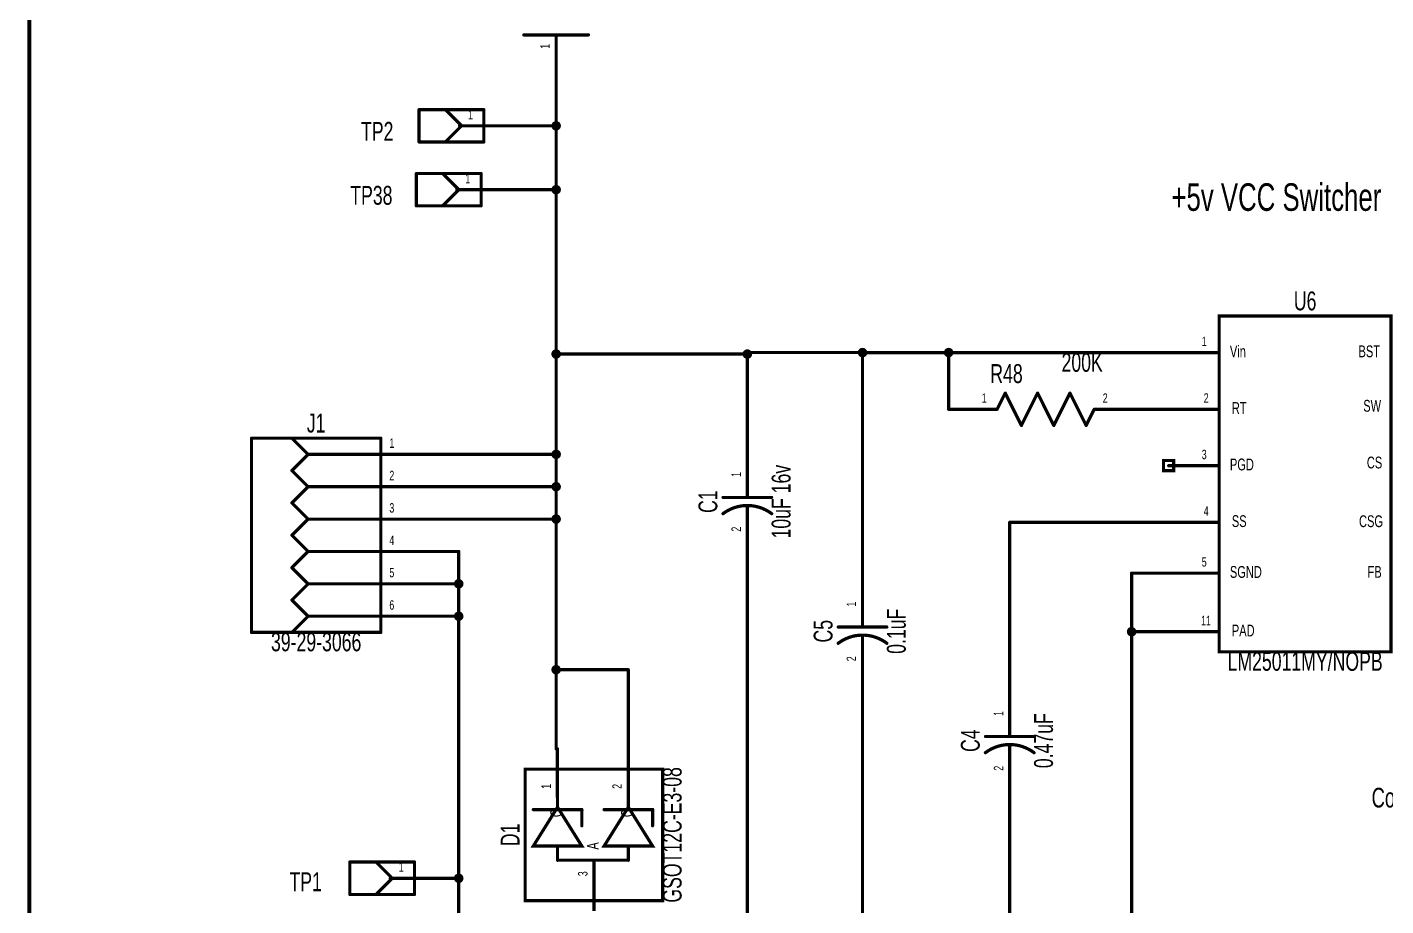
# Model space of a CAD drawing. Extents: x -0.7 to 10.8, y -0.9 to 7.2.
# Drawn here: x -0.693 to 3.506, y 0.677 to 3.391 of the extents above; entities that cross this region are included whole.
import ezdxf
from ezdxf.enums import TextEntityAlignment as Align

# ---------------------------------------------------------------- set-up
doc = ezdxf.new("R2010")
doc.units = 0
for name, color, linetype in [('Element', 253, 'CONTINUOUS'), ('Net', 50, 'CONTINUOUS'), ('Pin', 50, 'CONTINUOUS'), ('Shapes', 252, 'CONTINUOUS'), ('Titles', 253, 'CONTINUOUS')]:
    doc.layers.add(name, color=color, linetype=linetype)

msp = doc.modelspace()

# ---------------------------------------------------------------- linework, layer by layer
at = {"layer": 'Element', "linetype": 'CONTINUOUS'}
for points, const_width in [([(0.8392, 3.3671, 1), (0.8441, 3.3671, 1), (0.8392, 3.3671, 1)], 0.0049), ([(1.0392, 3.3671, 1), (1.0441, 3.3671, 1), (1.0392, 3.3671, 1)], 0.0049), ([(0.5155, 3.1364, 1), (0.5205, 3.1364, 1), (0.5155, 3.1364, 1)], 0.0049), ([(0.5155, 3.1364, 1), (0.5205, 3.1364, 1), (0.5155, 3.1364, 1)], 0.0049), ([(0.5968, 3.1364, 1), (0.6017, 3.1364, 1), (0.5968, 3.1364, 1)], 0.0049), ([(0.7155, 3.1364, 1), (0.7205, 3.1364, 1), (0.7155, 3.1364, 1)], 0.0049), ([(0.7155, 3.1364, 1), (0.7205, 3.1364, 1), (0.7155, 3.1364, 1)], 0.0049), ([(0.6405, 3.0864, 1), (0.6455, 3.0864, 1), (0.6405, 3.0864, 1)], 0.0049), ([(0.6468, 3.0864, 1), (0.6517, 3.0864, 1), (0.6468, 3.0864, 1)], 0.0049), ([(0.6468, 3.0864, 1), (0.6517, 3.0864, 1), (0.6468, 3.0864, 1)], 0.0049), ([(0.7155, 3.0864, 1), (0.7205, 3.0864, 1), (0.7155, 3.0864, 1)], 0.0049), ([(0.5155, 3.0364, 1), (0.5205, 3.0364, 1), (0.5155, 3.0364, 1)], 0.0049), ([(0.5155, 3.0364, 1), (0.5205, 3.0364, 1), (0.5155, 3.0364, 1)], 0.0049), ([(0.5968, 3.0364, 1), (0.6017, 3.0364, 1), (0.5968, 3.0364, 1)], 0.0049), ([(0.7155, 3.0364, 1), (0.7205, 3.0364, 1), (0.7155, 3.0364, 1)], 0.0049), ([(0.7155, 3.0364, 1), (0.7205, 3.0364, 1), (0.7155, 3.0364, 1)], 0.0049), ([(0.5072, 2.939, 1), (0.5121, 2.939, 1), (0.5072, 2.939, 1)], 0.0049), ([(0.5072, 2.939, 1), (0.5121, 2.939, 1), (0.5072, 2.939, 1)], 0.0049), ([(0.5885, 2.939, 1), (0.5934, 2.939, 1), (0.5885, 2.939, 1)], 0.0049), ([(0.7072, 2.939, 1), (0.7121, 2.939, 1), (0.7072, 2.939, 1)], 0.0049), ([(0.7072, 2.939, 1), (0.7121, 2.939, 1), (0.7072, 2.939, 1)], 0.0049), ([(0.6322, 2.889, 1), (0.6371, 2.889, 1), (0.6322, 2.889, 1)], 0.0049), ([(0.6385, 2.889, 1), (0.6434, 2.889, 1), (0.6385, 2.889, 1)], 0.0049), ([(0.6385, 2.889, 1), (0.6434, 2.889, 1), (0.6385, 2.889, 1)], 0.0049), ([(0.7072, 2.889, 1), (0.7121, 2.889, 1), (0.7072, 2.889, 1)], 0.0049), ([(0.5072, 2.839, 1), (0.5121, 2.839, 1), (0.5072, 2.839, 1)], 0.0049), ([(0.5072, 2.839, 1), (0.5121, 2.839, 1), (0.5072, 2.839, 1)], 0.0049), ([(0.5885, 2.839, 1), (0.5934, 2.839, 1), (0.5885, 2.839, 1)], 0.0049), ([(0.7072, 2.839, 1), (0.7121, 2.839, 1), (0.7072, 2.839, 1)], 0.0049), ([(0.7072, 2.839, 1), (0.7121, 2.839, 1), (0.7072, 2.839, 1)], 0.0049), ([(2.3271, 2.2607, 1), (2.332, 2.2607, 1), (2.3271, 2.2607, 1)], 0.0049), ([(2.3271, 2.2607, 1), (2.332, 2.2607, 1), (2.3271, 2.2607, 1)], 0.0049), ([(2.4271, 2.2607, 1), (2.432, 2.2607, 1), (2.4271, 2.2607, 1)], 0.0049), ([(2.4271, 2.2607, 1), (2.432, 2.2607, 1), (2.4271, 2.2607, 1)], 0.0049), ([(2.5271, 2.2607, 1), (2.532, 2.2607, 1), (2.5271, 2.2607, 1)], 0.0049), ([(2.5271, 2.2607, 1), (2.532, 2.2607, 1), (2.5271, 2.2607, 1)], 0.0049), ([(2.3021, 2.2107, 1), (2.307, 2.2107, 1), (2.3021, 2.2107, 1)], 0.0049), ([(2.6021, 2.2107, 1), (2.607, 2.2107, 1), (2.6021, 2.2107, 1)], 0.0049), ([(2.3771, 2.1607, 1), (2.382, 2.1607, 1), (2.3771, 2.1607, 1)], 0.0049), ([(2.3771, 2.1607, 1), (2.382, 2.1607, 1), (2.3771, 2.1607, 1)], 0.0049), ([(2.4771, 2.1607, 1), (2.482, 2.1607, 1), (2.4771, 2.1607, 1)], 0.0049), ([(2.4771, 2.1607, 1), (2.482, 2.1607, 1), (2.4771, 2.1607, 1)], 0.0049), ([(2.5771, 2.1607, 1), (2.582, 2.1607, 1), (2.5771, 2.1607, 1)], 0.0049), ([(2.5771, 2.1607, 1), (2.582, 2.1607, 1), (2.5771, 2.1607, 1)], 0.0049), ([(-0.0025, 2.1215, 1), (0.0025, 2.1215, 1), (-0.0025, 2.1215, 1)], 0.0049), ([(-0.0025, 2.1215, 1), (0.0025, 2.1215, 1), (-0.0025, 2.1215, 1)], 0.0049), ([(0.1225, 2.1215, 1), (0.1275, 2.1215, 1), (0.1225, 2.1215, 1)], 0.0049), ([(0.3975, 2.1215, 1), (0.4025, 2.1215, 1), (0.3975, 2.1215, 1)], 0.0049), ([(0.3975, 2.1215, 1), (0.4025, 2.1215, 1), (0.3975, 2.1215, 1)], 0.0049), ([(0.1725, 2.0715, 1), (0.1775, 2.0715, 1), (0.1725, 2.0715, 1)], 0.0049), ([(0.1725, 2.0715, 1), (0.1775, 2.0715, 1), (0.1725, 2.0715, 1)], 0.0049), ([(0.1725, 2.0715, 1), (0.1775, 2.0715, 1), (0.1725, 2.0715, 1)], 0.0049), ([(0.3975, 2.0715, 1), (0.4025, 2.0715, 1), (0.3975, 2.0715, 1)], 0.0049), ([(0.1225, 2.0215, 1), (0.1275, 2.0215, 1), (0.1225, 2.0215, 1)], 0.0049), ([(0.1225, 2.0215, 1), (0.1275, 2.0215, 1), (0.1225, 2.0215, 1)], 0.0049), ([(0.1725, 1.9715, 1), (0.1775, 1.9715, 1), (0.1725, 1.9715, 1)], 0.0049), ([(0.1725, 1.9715, 1), (0.1775, 1.9715, 1), (0.1725, 1.9715, 1)], 0.0049), ([(0.1725, 1.9715, 1), (0.1775, 1.9715, 1), (0.1725, 1.9715, 1)], 0.0049), ([(0.3975, 1.9715, 1), (0.4025, 1.9715, 1), (0.3975, 1.9715, 1)], 0.0049), ([(1.53, 1.9754, 1), (1.535, 1.9754, 1), (1.53, 1.9754, 1)], 0.0049), ([(1.455, 1.9384, 1), (1.46, 1.9384, 1), (1.455, 1.9384, 1)], 0.0049), ([(1.53, 1.9384, 1), (1.535, 1.9384, 1), (1.53, 1.9384, 1)], 0.0049), ([(1.605, 1.9384, 1), (1.61, 1.9384, 1), (1.605, 1.9384, 1)], 0.0049), ([(0.1225, 1.9215, 1), (0.1275, 1.9215, 1), (0.1225, 1.9215, 1)], 0.0049), ([(0.1225, 1.9215, 1), (0.1275, 1.9215, 1), (0.1225, 1.9215, 1)], 0.0049), ([(1.4548, 1.8882, 1), (1.4598, 1.8882, 1), (1.4548, 1.8882, 1)], 0.005), ([(1.53, 1.9134, 1), (1.535, 1.9134, 1), (1.53, 1.9134, 1)], 0.0049), ([(1.6052, 1.8883, 1), (1.6102, 1.8883, 1), (1.6052, 1.8883, 1)], 0.005), ([(0.1725, 1.8715, 1), (0.1775, 1.8715, 1), (0.1725, 1.8715, 1)], 0.0049), ([(0.1725, 1.8715, 1), (0.1775, 1.8715, 1), (0.1725, 1.8715, 1)], 0.0049), ([(0.1725, 1.8715, 1), (0.1775, 1.8715, 1), (0.1725, 1.8715, 1)], 0.0049), ([(0.3975, 1.8715, 1), (0.4025, 1.8715, 1), (0.3975, 1.8715, 1)], 0.0049), ([(1.53, 1.8754, 1), (1.535, 1.8754, 1), (1.53, 1.8754, 1)], 0.0049), ([(0.1225, 1.8215, 1), (0.1275, 1.8215, 1), (0.1225, 1.8215, 1)], 0.0049), ([(0.1225, 1.8215, 1), (0.1275, 1.8215, 1), (0.1225, 1.8215, 1)], 0.0049), ([(0.1725, 1.7715, 1), (0.1775, 1.7715, 1), (0.1725, 1.7715, 1)], 0.0049), ([(0.1725, 1.7715, 1), (0.1775, 1.7715, 1), (0.1725, 1.7715, 1)], 0.0049), ([(0.1725, 1.7715, 1), (0.1775, 1.7715, 1), (0.1725, 1.7715, 1)], 0.0049), ([(0.3975, 1.7715, 1), (0.4025, 1.7715, 1), (0.3975, 1.7715, 1)], 0.0049), ([(0.1225, 1.7215, 1), (0.1275, 1.7215, 1), (0.1225, 1.7215, 1)], 0.0049), ([(0.1225, 1.7215, 1), (0.1275, 1.7215, 1), (0.1225, 1.7215, 1)], 0.0049), ([(0.1725, 1.6715, 1), (0.1775, 1.6715, 1), (0.1725, 1.6715, 1)], 0.0049), ([(0.1725, 1.6715, 1), (0.1775, 1.6715, 1), (0.1725, 1.6715, 1)], 0.0049), ([(0.1725, 1.6715, 1), (0.1775, 1.6715, 1), (0.1725, 1.6715, 1)], 0.0049), ([(0.3975, 1.6715, 1), (0.4025, 1.6715, 1), (0.3975, 1.6715, 1)], 0.0049), ([(0.1225, 1.6215, 1), (0.1275, 1.6215, 1), (0.1225, 1.6215, 1)], 0.0049), ([(0.1225, 1.6215, 1), (0.1275, 1.6215, 1), (0.1225, 1.6215, 1)], 0.0049), ([(0.1725, 1.5715, 1), (0.1775, 1.5715, 1), (0.1725, 1.5715, 1)], 0.0049), ([(0.1725, 1.5715, 1), (0.1775, 1.5715, 1), (0.1725, 1.5715, 1)], 0.0049), ([(0.1725, 1.5715, 1), (0.1775, 1.5715, 1), (0.1725, 1.5715, 1)], 0.0049), ([(0.3975, 1.5715, 1), (0.4025, 1.5715, 1), (0.3975, 1.5715, 1)], 0.0049), ([(1.886, 1.5751, 1), (1.891, 1.5751, 1), (1.886, 1.5751, 1)], 0.0049), ([(-0.0025, 1.5215, 1), (0.0025, 1.5215, 1), (-0.0025, 1.5215, 1)], 0.0049), ([(-0.0025, 1.5215, 1), (0.0025, 1.5215, 1), (-0.0025, 1.5215, 1)], 0.0049), ([(0.1225, 1.5215, 1), (0.1275, 1.5215, 1), (0.1225, 1.5215, 1)], 0.0049), ([(0.3975, 1.5215, 1), (0.4025, 1.5215, 1), (0.3975, 1.5215, 1)], 0.0049), ([(0.3975, 1.5215, 1), (0.4025, 1.5215, 1), (0.3975, 1.5215, 1)], 0.0049), ([(1.811, 1.5381, 1), (1.816, 1.5381, 1), (1.811, 1.5381, 1)], 0.0049), ([(1.886, 1.5381, 1), (1.891, 1.5381, 1), (1.886, 1.5381, 1)], 0.0049), ([(1.886, 1.5131, 1), (1.891, 1.5131, 1), (1.886, 1.5131, 1)], 0.0049), ([(1.961, 1.5381, 1), (1.966, 1.5381, 1), (1.961, 1.5381, 1)], 0.0049), ([(1.8108, 1.4879, 1), (1.8158, 1.4879, 1), (1.8108, 1.4879, 1)], 0.005), ([(1.886, 1.4751, 1), (1.891, 1.4751, 1), (1.886, 1.4751, 1)], 0.0049), ([(1.9612, 1.4879, 1), (1.9662, 1.4879, 1), (1.9612, 1.4879, 1)], 0.005), ([(2.341, 1.2371, 1), (2.346, 1.2371, 1), (2.341, 1.2371, 1)], 0.0049), ([(2.266, 1.2001, 1), (2.271, 1.2001, 1), (2.266, 1.2001, 1)], 0.0049), ([(2.341, 1.2001, 1), (2.346, 1.2001, 1), (2.341, 1.2001, 1)], 0.0049), ([(2.341, 1.1751, 1), (2.346, 1.1751, 1), (2.341, 1.1751, 1)], 0.0049), ([(2.416, 1.2001, 1), (2.421, 1.2001, 1), (2.416, 1.2001, 1)], 0.0049), ([(2.2658, 1.1499, 1), (2.2708, 1.1499, 1), (2.2658, 1.1499, 1)], 0.005), ([(2.341, 1.1371, 1), (2.346, 1.1371, 1), (2.341, 1.1371, 1)], 0.0049), ([(2.4162, 1.1499, 1), (2.4212, 1.1499, 1), (2.4162, 1.1499, 1)], 0.005), ([(0.9435, 1.0176, 1), (0.9485, 1.0176, 1), (0.9435, 1.0176, 1)], 0.0049), ([(1.1623, 1.0176, 1), (1.1672, 1.0176, 1), (1.1623, 1.0176, 1)], 0.0049), ([(0.8685, 0.9741, 1), (0.8735, 0.9741, 1), (0.8685, 0.9741, 1)], 0.0049), ([(0.9435, 0.9816, 1), (0.9485, 0.9816, 1), (0.9435, 0.9816, 1)], 0.0049), ([(0.9435, 0.9806, 1), (0.9485, 0.9806, 1), (0.9435, 0.9806, 1)], 0.0049), ([(1.0185, 0.9741, 1), (1.0235, 0.9741, 1), (1.0185, 0.9741, 1)], 0.0049), ([(1.0188, 0.9744, 1), (1.0237, 0.9744, 1), (1.0188, 0.9744, 1)], 0.0049), ([(1.0873, 0.9741, 1), (1.0922, 0.9741, 1), (1.0873, 0.9741, 1)], 0.0049), ([(1.1623, 0.9816, 1), (1.1672, 0.9816, 1), (1.1623, 0.9816, 1)], 0.0049), ([(1.1623, 0.9806, 1), (1.1672, 0.9806, 1), (1.1623, 0.9806, 1)], 0.0049), ([(1.2373, 0.9741, 1), (1.2422, 0.9741, 1), (1.2373, 0.9741, 1)], 0.0049), ([(1.2375, 0.9744, 1), (1.2425, 0.9744, 1), (1.2375, 0.9744, 1)], 0.0049), ([(1.0185, 0.9241, 1), (1.0235, 0.9241, 1), (1.0185, 0.9241, 1)], 0.0049), ([(1.2373, 0.9241, 1), (1.2422, 0.9241, 1), (1.2373, 0.9241, 1)], 0.0049), ([(0.9435, 0.8556, 1), (0.9485, 0.8556, 1), (0.9435, 0.8556, 1)], 0.0049), ([(1.1623, 0.8556, 1), (1.1672, 0.8556, 1), (1.1623, 0.8556, 1)], 0.0049), ([(0.3015, 0.8121, 1), (0.3065, 0.8121, 1), (0.3015, 0.8121, 1)], 0.0049), ([(0.3015, 0.8121, 1), (0.3065, 0.8121, 1), (0.3015, 0.8121, 1)], 0.0049), ([(0.3828, 0.8121, 1), (0.3877, 0.8121, 1), (0.3828, 0.8121, 1)], 0.0049), ([(0.5015, 0.8121, 1), (0.5065, 0.8121, 1), (0.5015, 0.8121, 1)], 0.0049), ([(0.5015, 0.8121, 1), (0.5065, 0.8121, 1), (0.5015, 0.8121, 1)], 0.0049), ([(0.9435, 0.8178, 1), (0.9485, 0.8178, 1), (0.9435, 0.8178, 1)], 0.0049), ([(0.9435, 0.8176, 1), (0.9485, 0.8176, 1), (0.9435, 0.8176, 1)], 0.0049), ([(1.1623, 0.8178, 1), (1.1672, 0.8178, 1), (1.1623, 0.8178, 1)], 0.0049), ([(1.1623, 0.8176, 1), (1.1672, 0.8176, 1), (1.1623, 0.8176, 1)], 0.0049), ([(0.4265, 0.7621, 1), (0.4315, 0.7621, 1), (0.4265, 0.7621, 1)], 0.0049), ([(0.4328, 0.7621, 1), (0.4377, 0.7621, 1), (0.4328, 0.7621, 1)], 0.0049), ([(0.4328, 0.7621, 1), (0.4377, 0.7621, 1), (0.4328, 0.7621, 1)], 0.0049), ([(0.5015, 0.7621, 1), (0.5065, 0.7621, 1), (0.5015, 0.7621, 1)], 0.0049), ([(0.3015, 0.7121, 1), (0.3065, 0.7121, 1), (0.3015, 0.7121, 1)], 0.0049), ([(0.3015, 0.7121, 1), (0.3065, 0.7121, 1), (0.3015, 0.7121, 1)], 0.0049), ([(0.3828, 0.7121, 1), (0.3877, 0.7121, 1), (0.3828, 0.7121, 1)], 0.0049), ([(0.5015, 0.7121, 1), (0.5065, 0.7121, 1), (0.5015, 0.7121, 1)], 0.0049), ([(0.5015, 0.7121, 1), (0.5065, 0.7121, 1), (0.5015, 0.7121, 1)], 0.0049)]:
    msp.add_lwpolyline(points, format="xyb", dxfattribs=dict(at, const_width=const_width))
for points, const_width in [([(0.8417, 3.3671), (1.0417, 3.3671)], 0.0098), ([(0.518, 3.0364), (0.518, 3.1364)], 0.0098), ([(0.518, 3.1364), (0.718, 3.1364)], 0.0098), ([(0.5993, 3.1364), (0.6493, 3.0864)], 0.0098), ([(0.718, 3.1364), (0.718, 3.0364)], 0.0098), ([(0.5993, 3.0364), (0.6493, 3.0864)], 0.0098), ([(0.643, 3.0864), (0.718, 3.0864)], 0.0098), ([(0.718, 3.0364), (0.518, 3.0364)], 0.0098), ([(0.5097, 2.839), (0.5097, 2.939)], 0.0098), ([(0.5097, 2.939), (0.7097, 2.939)], 0.0098), ([(0.5909, 2.939), (0.6409, 2.889)], 0.0098), ([(0.7097, 2.939), (0.7097, 2.839)], 0.0098), ([(0.5909, 2.839), (0.6409, 2.889)], 0.0098), ([(0.6347, 2.889), (0.7097, 2.889)], 0.0098), ([(0.7097, 2.839), (0.5097, 2.839)], 0.0098), ([(2.9905, 2.4988), (3.5218, 2.4988), (3.5218, 1.4613), (2.9905, 1.4613), (2.9905, 2.4988)], 0.0098), ([(2.3045, 2.2107), (2.3295, 2.2607)], 0.0098), ([(2.3295, 2.2607), (2.3795, 2.1607)], 0.0098), ([(2.3795, 2.1607), (2.4295, 2.2607)], 0.0098), ([(2.4295, 2.2607), (2.4795, 2.1607)], 0.0098), ([(2.4795, 2.1607), (2.5295, 2.2607)], 0.0098), ([(2.5295, 2.2607), (2.5795, 2.1607)], 0.0098), ([(2.5795, 2.1607), (2.6045, 2.2107)], 0.0098), ([(0, 1.5215), (0, 2.1215)], 0.0098), ([(0, 2.1215), (0.4, 2.1215)], 0.0098), ([(0.125, 2.1215), (0.175, 2.0715)], 0.0098), ([(0.4, 2.1215), (0.4, 1.5215)], 0.0098), ([(0.125, 2.0215), (0.175, 2.0715)], 0.0098), ([(0.175, 2.0715), (0.4, 2.0715)], 0.0098), ([(0.125, 2.0215), (0.175, 1.9715)], 0.0098), ([(0.125, 1.9215), (0.175, 1.9715)], 0.0098), ([(0.175, 1.9715), (0.4, 1.9715)], 0.0098), ([(1.5325, 1.9754), (1.5325, 1.9384)], 0.0098), ([(1.4575, 1.9384), (1.6075, 1.9384)], 0.0098), ([(0.125, 1.9215), (0.175, 1.8715)], 0.0098), ([(1.6077, 1.8883), (1.6011, 1.8929), (1.5942, 1.8971), (1.5871, 1.9009), (1.5797, 1.9042), (1.5722, 1.907), (1.5644, 1.9093), (1.5566, 1.9111), (1.5486, 1.9124), (1.5406, 1.9132), (1.5325, 1.9134), (1.5244, 1.9132), (1.5164, 1.9124), (1.5084, 1.9111), (1.5006, 1.9093), (1.4928, 1.907), (1.4853, 1.9042), (1.4779, 1.9009), (1.4708, 1.8971), (1.4639, 1.8929), (1.4573, 1.8882)], 0.01), ([(1.5325, 1.9134), (1.5325, 1.8754)], 0.0098), ([(0.125, 1.8215), (0.175, 1.8715)], 0.0098), ([(0.175, 1.8715), (0.4, 1.8715)], 0.0098), ([(0.125, 1.8215), (0.175, 1.7715)], 0.0098), ([(0.125, 1.7215), (0.175, 1.7715)], 0.0098), ([(0.175, 1.7715), (0.4, 1.7715)], 0.0098), ([(0.125, 1.7215), (0.175, 1.6715)], 0.0098), ([(0.125, 1.6215), (0.175, 1.6715)], 0.0098), ([(0.175, 1.6715), (0.4, 1.6715)], 0.0098), ([(0.125, 1.6215), (0.175, 1.5715)], 0.0098), ([(0.125, 1.5215), (0.175, 1.5715)], 0.0098), ([(0.175, 1.5715), (0.4, 1.5715)], 0.0098), ([(1.8885, 1.5751), (1.8885, 1.5381)], 0.0098), ([(0, 1.5215), (0.4, 1.5215)], 0.0098), ([(1.9637, 1.4879), (1.9571, 1.4926), (1.9502, 1.4968), (1.9431, 1.5005), (1.9357, 1.5038), (1.9282, 1.5066), (1.9204, 1.509), (1.9126, 1.5108), (1.9046, 1.5121), (1.8966, 1.5128), (1.8885, 1.5131), (1.8804, 1.5128), (1.8724, 1.5121), (1.8644, 1.5108), (1.8566, 1.509), (1.8488, 1.5066), (1.8413, 1.5038), (1.8339, 1.5005), (1.8268, 1.4968), (1.8199, 1.4926), (1.8133, 1.4879)], 0.01), ([(1.8135, 1.5381), (1.9635, 1.5381)], 0.0098), ([(1.8885, 1.5131), (1.8885, 1.4751)], 0.0098), ([(2.3435, 1.2371), (2.3435, 1.2001)], 0.0098), ([(2.4187, 1.1499), (2.4121, 1.1546), (2.4052, 1.1588), (2.3981, 1.1625), (2.3907, 1.1658), (2.3832, 1.1686), (2.3754, 1.171), (2.3676, 1.1728), (2.3596, 1.1741), (2.3516, 1.1748), (2.3435, 1.1751), (2.3354, 1.1748), (2.3274, 1.1741), (2.3194, 1.1728), (2.3116, 1.171), (2.3038, 1.1686), (2.2963, 1.1658), (2.2889, 1.1625), (2.2818, 1.1588), (2.2749, 1.1546), (2.2683, 1.1499)], 0.01), ([(2.2685, 1.2001), (2.4185, 1.2001)], 0.0098), ([(2.3435, 1.1751), (2.3435, 1.1371)], 0.0098), ([(0.846, 1.0991), (1.271, 1.0991), (1.271, 0.6928), (0.846, 0.6928), (0.846, 1.0991)], 0.0098), ([(0.946, 1.0176), (0.946, 0.9806)], 0.0098), ([(1.1648, 1.0176), (1.1648, 0.9806)], 0.0098), ([(0.946, 0.9816), (0.871, 0.8616), (1.021, 0.8616), (0.946, 0.9816)], 0.0098), ([(0.871, 0.9741), (1.021, 0.9741)], 0.0098), ([(1.0213, 0.9744), (1.021, 0.9241)], 0.0098), ([(1.1648, 0.9816), (1.0898, 0.8616), (1.2398, 0.8616), (1.1648, 0.9816)], 0.0098), ([(1.0898, 0.9741), (1.2398, 0.9741)], 0.0098), ([(1.24, 0.9744), (1.2398, 0.9241)], 0.0098), ([(0.946, 0.8556), (0.946, 0.8176)], 0.0098), ([(1.1648, 0.8556), (1.1648, 0.8176)], 0.0098), ([(0.304, 0.7121), (0.304, 0.8121)], 0.0098), ([(0.304, 0.8121), (0.504, 0.8121)], 0.0098), ([(0.3853, 0.8121), (0.4353, 0.7621)], 0.0098), ([(0.504, 0.8121), (0.504, 0.7121)], 0.0098), ([(0.946, 0.8178), (1.1648, 0.8178)], 0.0098), ([(0.3853, 0.7121), (0.4353, 0.7621)], 0.0098), ([(0.429, 0.7621), (0.504, 0.7621)], 0.0098), ([(0.504, 0.7121), (0.304, 0.7121)], 0.0098)]:
    msp.add_lwpolyline(points, dxfattribs=dict(at, const_width=const_width))
at = {"layer": 'Net', "linetype": 'CONTINUOUS', "const_width": 0.0098}
for points in [[(0.9417, 1.1621), (0.9417, 3.2171)], [(0.793, 3.0864), (0.9417, 3.0864)], [(0.9318, 3.0864), (0.9323, 3.0833), (0.9337, 3.0806), (0.9359, 3.0784), (0.9386, 3.077), (0.9417, 3.0765), (0.9447, 3.077), (0.9474, 3.0784), (0.9496, 3.0806), (0.951, 3.0833), (0.9515, 3.0864), (0.951, 3.0894), (0.9496, 3.0922), (0.9474, 3.0943), (0.9447, 3.0957), (0.9417, 3.0962), (0.9386, 3.0957), (0.9359, 3.0943), (0.9337, 3.0922), (0.9323, 3.0894), (0.9318, 3.0864)], [(0.9318, 2.889), (0.9323, 2.8859), (0.9337, 2.8832), (0.9359, 2.881), (0.9386, 2.8796), (0.9417, 2.8791), (0.9447, 2.8796), (0.9474, 2.881), (0.9496, 2.8832), (0.951, 2.8859), (0.9515, 2.889), (0.951, 2.892), (0.9496, 2.8948), (0.9474, 2.8969), (0.9447, 2.8983), (0.9417, 2.8988), (0.9386, 2.8983), (0.9359, 2.8969), (0.9337, 2.8948), (0.9323, 2.892), (0.9318, 2.889)], [(0.7847, 2.889), (0.9417, 2.889)], [(0.9318, 2.3813), (0.9323, 2.3783), (0.9337, 2.3756), (0.9359, 2.3734), (0.9386, 2.372), (0.9417, 2.3715), (0.9447, 2.372), (0.9474, 2.3734), (0.9496, 2.3756), (0.951, 2.3783), (0.9515, 2.3813), (0.951, 2.3844), (0.9496, 2.3871), (0.9474, 2.3893), (0.9447, 2.3907), (0.9417, 2.3912), (0.9386, 2.3907), (0.9359, 2.3893), (0.9337, 2.3871), (0.9323, 2.3844), (0.9318, 2.3813)], [(1.5227, 2.3813), (1.5231, 2.3783), (1.5245, 2.3756), (1.5267, 2.3734), (1.5295, 2.372), (1.5325, 2.3715), (1.5355, 2.372), (1.5383, 2.3734), (1.5405, 2.3756), (1.5419, 2.3783), (1.5423, 2.3813), (1.5419, 2.3844), (1.5405, 2.3871), (1.5383, 2.3893), (1.5355, 2.3907), (1.5325, 2.3912), (1.5295, 2.3907), (1.5267, 2.3893), (1.5245, 2.3871), (1.5231, 2.3844), (1.5227, 2.3813)], [(1.8787, 2.3858), (1.8791, 2.3828), (1.8805, 2.3801), (1.8827, 2.3779), (1.8855, 2.3765), (1.8885, 2.376), (1.8915, 2.3765), (1.8943, 2.3779), (1.8965, 2.3801), (1.8979, 2.3828), (1.8983, 2.3858), (1.8979, 2.3889), (1.8965, 2.3916), (1.8943, 2.3938), (1.8915, 2.3952), (1.8885, 2.3957), (1.8855, 2.3952), (1.8827, 2.3938), (1.8805, 2.3916), (1.8791, 2.3889), (1.8787, 2.3858)], [(2.1447, 2.3858), (2.1452, 2.3828), (2.1466, 2.3801), (2.1488, 2.3779), (2.1515, 2.3765), (2.1545, 2.376), (2.1576, 2.3765), (2.1603, 2.3779), (2.1625, 2.3801), (2.1639, 2.3828), (2.1644, 2.3858), (2.1639, 2.3889), (2.1625, 2.3916), (2.1603, 2.3938), (2.1576, 2.3952), (2.1545, 2.3957), (2.1515, 2.3952), (2.1488, 2.3938), (2.1466, 2.3916), (2.1452, 2.3889), (2.1447, 2.3858)], [(1.5325, 2.3813), (0.9417, 2.3813)], [(1.5325, 2.1254), (1.5325, 2.3859)], [(1.5325, 2.3859), (1.8885, 2.3859)], [(1.8885, 2.3859), (1.8885, 1.7251)], [(1.8885, 2.3858), (2.8345, 2.3858)], [(2.1545, 2.2107), (2.1545, 2.3858)], [(2.8405, 2.2107), (2.7545, 2.2107)], [(0.55, 2.0715), (0.9417, 2.0715)], [(0.9318, 2.0715), (0.9323, 2.0685), (0.9337, 2.0658), (0.9359, 2.0636), (0.9386, 2.0622), (0.9417, 2.0617), (0.9447, 2.0622), (0.9474, 2.0636), (0.9496, 2.0658), (0.951, 2.0685), (0.9515, 2.0715), (0.951, 2.0746), (0.9496, 2.0773), (0.9474, 2.0795), (0.9447, 2.0809), (0.9417, 2.0814), (0.9386, 2.0809), (0.9359, 2.0795), (0.9337, 2.0773), (0.9323, 2.0746), (0.9318, 2.0715)], [(0.55, 1.9715), (0.9417, 1.9715)], [(0.9318, 1.9715), (0.9323, 1.9685), (0.9337, 1.9658), (0.9359, 1.9636), (0.9386, 1.9622), (0.9417, 1.9617), (0.9447, 1.9622), (0.9474, 1.9636), (0.9496, 1.9658), (0.951, 1.9685), (0.9515, 1.9715), (0.951, 1.9746), (0.9496, 1.9773), (0.9474, 1.9795), (0.9447, 1.9809), (0.9417, 1.9814), (0.9386, 1.9809), (0.9359, 1.9795), (0.9337, 1.9773), (0.9323, 1.9746), (0.9318, 1.9715)], [(0.55, 1.8715), (0.9417, 1.8715)], [(0.9318, 1.8715), (0.9323, 1.8685), (0.9337, 1.8658), (0.9359, 1.8636), (0.9386, 1.8622), (0.9417, 1.8617), (0.9447, 1.8622), (0.9474, 1.8636), (0.9496, 1.8658), (0.951, 1.8685), (0.9515, 1.8715), (0.951, 1.8746), (0.9496, 1.8773), (0.9474, 1.8795), (0.9447, 1.8809), (0.9417, 1.8814), (0.9386, 1.8809), (0.9359, 1.8795), (0.9337, 1.8773), (0.9323, 1.8746), (0.9318, 1.8715)], [(2.8405, 1.8616), (2.3435, 1.8616)], [(2.3435, 1.8616), (2.3435, 1.3871)], [(0.6406, 1.7715), (0.55, 1.7715)], [(0.6406, 0.5541), (0.6406, 1.7715)], [(1.5325, 1.7254), (1.5325, 0.2672)], [(0.6307, 1.6715), (0.6312, 1.6685), (0.6326, 1.6658), (0.6348, 1.6636), (0.6375, 1.6622), (0.6406, 1.6617), (0.6436, 1.6622), (0.6464, 1.6636), (0.6485, 1.6658), (0.6499, 1.6685), (0.6504, 1.6715), (0.6499, 1.6746), (0.6485, 1.6773), (0.6464, 1.6795), (0.6436, 1.6809), (0.6406, 1.6814), (0.6375, 1.6809), (0.6348, 1.6795), (0.6326, 1.6773), (0.6312, 1.6746), (0.6307, 1.6715)], [(2.8345, 1.7046), (2.7201, 1.7046)], [(2.7201, 1.7046), (2.7201, 0.2672)], [(0.55, 1.6715), (0.6406, 1.6715)], [(0.55, 1.5715), (0.6406, 1.5715)], [(0.6307, 1.5715), (0.6312, 1.5685), (0.6326, 1.5658), (0.6348, 1.5636), (0.6375, 1.5622), (0.6406, 1.5617), (0.6436, 1.5622), (0.6464, 1.5636), (0.6485, 1.5658), (0.6499, 1.5685), (0.6504, 1.5715), (0.6499, 1.5746), (0.6485, 1.5773), (0.6464, 1.5795), (0.6436, 1.5809), (0.6406, 1.5814), (0.6375, 1.5809), (0.6348, 1.5795), (0.6326, 1.5773), (0.6312, 1.5746), (0.6307, 1.5715)], [(2.7102, 1.5236), (2.7107, 1.5206), (2.7121, 1.5178), (2.7143, 1.5156), (2.717, 1.5142), (2.7201, 1.5138), (2.7231, 1.5142), (2.7259, 1.5156), (2.7281, 1.5178), (2.7295, 1.5206), (2.7299, 1.5236), (2.7295, 1.5266), (2.7281, 1.5294), (2.7259, 1.5316), (2.7231, 1.533), (2.7201, 1.5334), (2.717, 1.533), (2.7143, 1.5316), (2.7121, 1.5294), (2.7107, 1.5266), (2.7102, 1.5236)], [(2.8405, 1.5236), (2.7201, 1.5236)], [(0.9318, 1.4063), (0.9323, 1.4033), (0.9337, 1.4005), (0.9359, 1.3983), (0.9386, 1.3969), (0.9417, 1.3965), (0.9447, 1.3969), (0.9474, 1.3983), (0.9496, 1.4005), (0.951, 1.4033), (0.9515, 1.4063), (0.951, 1.4093), (0.9496, 1.4121), (0.9474, 1.4143), (0.9447, 1.4157), (0.9417, 1.4161), (0.9386, 1.4157), (0.9359, 1.4143), (0.9337, 1.4121), (0.9323, 1.4093), (0.9318, 1.4063)], [(0.9417, 1.4063), (1.1645, 1.4063)], [(1.1645, 1.4063), (1.1645, 1.1621)], [(1.8885, 1.3251), (1.8885, 0.2672)], [(2.3435, 0.9871), (2.3435, 0.2672)], [(0.579, 0.7621), (0.6406, 0.7621)], [(0.6307, 0.7621), (0.6312, 0.7591), (0.6326, 0.7563), (0.6348, 0.7541), (0.6375, 0.7527), (0.6406, 0.7523), (0.6436, 0.7527), (0.6464, 0.7541), (0.6485, 0.7563), (0.6499, 0.7591), (0.6504, 0.7621), (0.6499, 0.7651), (0.6485, 0.7679), (0.6464, 0.7701), (0.6436, 0.7715), (0.6406, 0.7719), (0.6375, 0.7715), (0.6348, 0.7701), (0.6326, 0.7679), (0.6312, 0.7651), (0.6307, 0.7621)]]:
    msp.add_lwpolyline(points, dxfattribs=at)
at = {"layer": 'Net', "linetype": 'CONTINUOUS', "const_width": 0.0049}
for points in [[(0.9392, 3.2171, 1), (0.9441, 3.2171, 1), (0.9392, 3.2171, 1)], [(0.7905, 3.0864, 1), (0.7955, 3.0864, 1), (0.7905, 3.0864, 1)], [(0.9294, 3.0864, 1), (0.9343, 3.0864, 1), (0.9294, 3.0864, 1)], [(0.9392, 3.0864, 1), (0.9441, 3.0864, 1), (0.9392, 3.0864, 1)], [(0.7822, 2.889, 1), (0.7871, 2.889, 1), (0.7822, 2.889, 1)], [(0.9294, 2.889, 1), (0.9343, 2.889, 1), (0.9294, 2.889, 1)], [(0.9392, 2.889, 1), (0.9441, 2.889, 1), (0.9392, 2.889, 1)], [(0.9294, 2.3813, 1), (0.9343, 2.3813, 1), (0.9294, 2.3813, 1)], [(0.9392, 2.3813, 1), (0.9441, 2.3813, 1), (0.9392, 2.3813, 1)], [(1.5202, 2.3813, 1), (1.5251, 2.3813, 1), (1.5202, 2.3813, 1)], [(1.53, 2.3859, 1), (1.535, 2.3859, 1), (1.53, 2.3859, 1)], [(1.53, 2.3859, 1), (1.535, 2.3859, 1), (1.53, 2.3859, 1)], [(1.53, 2.3813, 1), (1.535, 2.3813, 1), (1.53, 2.3813, 1)], [(1.8762, 2.3858, 1), (1.8811, 2.3858, 1), (1.8762, 2.3858, 1)], [(1.886, 2.3859, 1), (1.891, 2.3859, 1), (1.886, 2.3859, 1)], [(1.886, 2.3859, 1), (1.891, 2.3859, 1), (1.886, 2.3859, 1)], [(1.886, 2.3858, 1), (1.891, 2.3858, 1), (1.886, 2.3858, 1)], [(2.1422, 2.3858, 1), (2.1472, 2.3858, 1), (2.1422, 2.3858, 1)], [(2.1521, 2.3858, 1), (2.157, 2.3858, 1), (2.1521, 2.3858, 1)], [(2.832, 2.3858, 1), (2.837, 2.3858, 1), (2.832, 2.3858, 1)], [(2.1521, 2.2107, 1), (2.157, 2.2107, 1), (2.1521, 2.2107, 1)], [(2.7521, 2.2107, 1), (2.757, 2.2107, 1), (2.7521, 2.2107, 1)], [(2.838, 2.2107, 1), (2.843, 2.2107, 1), (2.838, 2.2107, 1)], [(1.53, 2.1254, 1), (1.535, 2.1254, 1), (1.53, 2.1254, 1)], [(0.5475, 2.0715, 1), (0.5525, 2.0715, 1), (0.5475, 2.0715, 1)], [(0.9294, 2.0715, 1), (0.9343, 2.0715, 1), (0.9294, 2.0715, 1)], [(0.9392, 2.0715, 1), (0.9441, 2.0715, 1), (0.9392, 2.0715, 1)], [(0.5475, 1.9715, 1), (0.5525, 1.9715, 1), (0.5475, 1.9715, 1)], [(0.9294, 1.9715, 1), (0.9343, 1.9715, 1), (0.9294, 1.9715, 1)], [(0.9392, 1.9715, 1), (0.9441, 1.9715, 1), (0.9392, 1.9715, 1)], [(0.5475, 1.8715, 1), (0.5525, 1.8715, 1), (0.5475, 1.8715, 1)], [(0.9294, 1.8715, 1), (0.9343, 1.8715, 1), (0.9294, 1.8715, 1)], [(0.9392, 1.8715, 1), (0.9441, 1.8715, 1), (0.9392, 1.8715, 1)], [(2.341, 1.8616, 1), (2.346, 1.8616, 1), (2.341, 1.8616, 1)], [(2.341, 1.8616, 1), (2.346, 1.8616, 1), (2.341, 1.8616, 1)], [(2.838, 1.8616, 1), (2.843, 1.8616, 1), (2.838, 1.8616, 1)], [(0.5475, 1.7715, 1), (0.5525, 1.7715, 1), (0.5475, 1.7715, 1)], [(0.6381, 1.7715, 1), (0.643, 1.7715, 1), (0.6381, 1.7715, 1)], [(0.6381, 1.7715, 1), (0.643, 1.7715, 1), (0.6381, 1.7715, 1)], [(1.53, 1.7254, 1), (1.535, 1.7254, 1), (1.53, 1.7254, 1)], [(1.886, 1.7251, 1), (1.891, 1.7251, 1), (1.886, 1.7251, 1)], [(2.7176, 1.7046, 1), (2.7225, 1.7046, 1), (2.7176, 1.7046, 1)], [(2.7176, 1.7046, 1), (2.7225, 1.7046, 1), (2.7176, 1.7046, 1)], [(2.832, 1.7046, 1), (2.837, 1.7046, 1), (2.832, 1.7046, 1)], [(0.5475, 1.6715, 1), (0.5525, 1.6715, 1), (0.5475, 1.6715, 1)], [(0.6283, 1.6715, 1), (0.6332, 1.6715, 1), (0.6283, 1.6715, 1)], [(0.6381, 1.6715, 1), (0.643, 1.6715, 1), (0.6381, 1.6715, 1)], [(0.5475, 1.5715, 1), (0.5525, 1.5715, 1), (0.5475, 1.5715, 1)], [(0.6283, 1.5715, 1), (0.6332, 1.5715, 1), (0.6283, 1.5715, 1)], [(0.6381, 1.5715, 1), (0.643, 1.5715, 1), (0.6381, 1.5715, 1)], [(2.7078, 1.5236, 1), (2.7127, 1.5236, 1), (2.7078, 1.5236, 1)], [(2.7176, 1.5236, 1), (2.7225, 1.5236, 1), (2.7176, 1.5236, 1)], [(2.838, 1.5236, 1), (2.843, 1.5236, 1), (2.838, 1.5236, 1)], [(0.9294, 1.4063, 1), (0.9343, 1.4063, 1), (0.9294, 1.4063, 1)], [(0.9392, 1.4063, 1), (0.9441, 1.4063, 1), (0.9392, 1.4063, 1)], [(1.162, 1.4063, 1), (1.167, 1.4063, 1), (1.162, 1.4063, 1)], [(1.162, 1.4063, 1), (1.167, 1.4063, 1), (1.162, 1.4063, 1)], [(2.341, 1.3871, 1), (2.346, 1.3871, 1), (2.341, 1.3871, 1)], [(1.886, 1.3251, 1), (1.891, 1.3251, 1), (1.886, 1.3251, 1)], [(0.9392, 1.1621, 1), (0.9441, 1.1621, 1), (0.9392, 1.1621, 1)], [(1.162, 1.1621, 1), (1.167, 1.1621, 1), (1.162, 1.1621, 1)], [(2.341, 0.9871, 1), (2.346, 0.9871, 1), (2.341, 0.9871, 1)], [(0.5765, 0.7621, 1), (0.5815, 0.7621, 1), (0.5765, 0.7621, 1)], [(0.6283, 0.7621, 1), (0.6332, 0.7621, 1), (0.6283, 0.7621, 1)], [(0.6381, 0.7621, 1), (0.643, 0.7621, 1), (0.6381, 0.7621, 1)]]:
    msp.add_lwpolyline(points, format="xyb", dxfattribs=at)
at = {"layer": 'Pin', "linetype": 'CONTINUOUS', "const_width": 0.0098}
for points in [[(0.9417, 3.3671), (0.9417, 3.2171)], [(0.643, 3.0864), (0.793, 3.0864)], [(0.6347, 2.889), (0.7847, 2.889)], [(2.9845, 2.3858), (2.8345, 2.3858)], [(2.3045, 2.2107), (2.1545, 2.2107)], [(2.6045, 2.2107), (2.7545, 2.2107)], [(2.9905, 2.2108), (2.8405, 2.2108)], [(1.5325, 1.9754), (1.5325, 2.1254)], [(0.4, 2.0715), (0.55, 2.0715)], [(2.8188, 2.0523), (2.8503, 2.0523), (2.8503, 2.0209), (2.8188, 2.0209), (2.8188, 2.0523)], [(2.9845, 2.0366), (2.8345, 2.0366)], [(0.4, 1.9715), (0.55, 1.9715)], [(0.4, 1.8715), (0.55, 1.8715)], [(1.5325, 1.8754), (1.5325, 1.7254)], [(2.9905, 1.8616), (2.8405, 1.8616)], [(0.4, 1.7715), (0.55, 1.7715)], [(1.8885, 1.5751), (1.8885, 1.7251)], [(2.9845, 1.7046), (2.8345, 1.7046)], [(0.4, 1.6715), (0.55, 1.6715)], [(0.4, 1.5715), (0.55, 1.5715)], [(2.9905, 1.5236), (2.8405, 1.5236)], [(1.8885, 1.4751), (1.8885, 1.3251)], [(2.3435, 1.2371), (2.3435, 1.3871)], [(0.9455, 1.0121), (0.9455, 1.1621)], [(1.1645, 1.0121), (1.1645, 1.1621)], [(2.3435, 1.1371), (2.3435, 0.9871)], [(1.0585, 0.8111), (1.0585, 0.6611)], [(0.429, 0.7621), (0.579, 0.7621)]]:
    msp.add_lwpolyline(points, dxfattribs=at)
at = {"layer": 'Pin', "linetype": 'CONTINUOUS', "const_width": 0.0049}
for points in [[(0.9392, 3.3671, 1), (0.9441, 3.3671, 1), (0.9392, 3.3671, 1)], [(0.9392, 3.2171, 1), (0.9441, 3.2171, 1), (0.9392, 3.2171, 1)], [(0.6405, 3.0864, 1), (0.6455, 3.0864, 1), (0.6405, 3.0864, 1)], [(0.7905, 3.0864, 1), (0.7955, 3.0864, 1), (0.7905, 3.0864, 1)], [(0.6322, 2.889, 1), (0.6371, 2.889, 1), (0.6322, 2.889, 1)], [(0.7822, 2.889, 1), (0.7871, 2.889, 1), (0.7822, 2.889, 1)], [(2.832, 2.3858, 1), (2.837, 2.3858, 1), (2.832, 2.3858, 1)], [(2.982, 2.3858, 1), (2.987, 2.3858, 1), (2.982, 2.3858, 1)], [(2.1521, 2.2107, 1), (2.157, 2.2107, 1), (2.1521, 2.2107, 1)], [(2.3021, 2.2107, 1), (2.307, 2.2107, 1), (2.3021, 2.2107, 1)], [(2.6021, 2.2107, 1), (2.607, 2.2107, 1), (2.6021, 2.2107, 1)], [(2.7521, 2.2107, 1), (2.757, 2.2107, 1), (2.7521, 2.2107, 1)], [(2.838, 2.2108, 1), (2.843, 2.2108, 1), (2.838, 2.2108, 1)], [(2.988, 2.2108, 1), (2.993, 2.2108, 1), (2.988, 2.2108, 1)], [(1.53, 2.1254, 1), (1.535, 2.1254, 1), (1.53, 2.1254, 1)], [(0.3975, 2.0715, 1), (0.4025, 2.0715, 1), (0.3975, 2.0715, 1)], [(0.5475, 2.0715, 1), (0.5525, 2.0715, 1), (0.5475, 2.0715, 1)], [(2.832, 2.0366, 1), (2.837, 2.0366, 1), (2.832, 2.0366, 1)], [(2.982, 2.0366, 1), (2.987, 2.0366, 1), (2.982, 2.0366, 1)], [(0.3975, 1.9715, 1), (0.4025, 1.9715, 1), (0.3975, 1.9715, 1)], [(0.5475, 1.9715, 1), (0.5525, 1.9715, 1), (0.5475, 1.9715, 1)], [(1.53, 1.9754, 1), (1.535, 1.9754, 1), (1.53, 1.9754, 1)], [(0.3975, 1.8715, 1), (0.4025, 1.8715, 1), (0.3975, 1.8715, 1)], [(0.5475, 1.8715, 1), (0.5525, 1.8715, 1), (0.5475, 1.8715, 1)], [(1.53, 1.8754, 1), (1.535, 1.8754, 1), (1.53, 1.8754, 1)], [(2.838, 1.8616, 1), (2.843, 1.8616, 1), (2.838, 1.8616, 1)], [(2.988, 1.8616, 1), (2.993, 1.8616, 1), (2.988, 1.8616, 1)], [(0.3975, 1.7715, 1), (0.4025, 1.7715, 1), (0.3975, 1.7715, 1)], [(0.5475, 1.7715, 1), (0.5525, 1.7715, 1), (0.5475, 1.7715, 1)], [(1.53, 1.7254, 1), (1.535, 1.7254, 1), (1.53, 1.7254, 1)], [(1.886, 1.7251, 1), (1.891, 1.7251, 1), (1.886, 1.7251, 1)], [(2.832, 1.7046, 1), (2.837, 1.7046, 1), (2.832, 1.7046, 1)], [(2.982, 1.7046, 1), (2.987, 1.7046, 1), (2.982, 1.7046, 1)], [(0.3975, 1.6715, 1), (0.4025, 1.6715, 1), (0.3975, 1.6715, 1)], [(0.5475, 1.6715, 1), (0.5525, 1.6715, 1), (0.5475, 1.6715, 1)], [(0.3975, 1.5715, 1), (0.4025, 1.5715, 1), (0.3975, 1.5715, 1)], [(0.5475, 1.5715, 1), (0.5525, 1.5715, 1), (0.5475, 1.5715, 1)], [(1.886, 1.5751, 1), (1.891, 1.5751, 1), (1.886, 1.5751, 1)], [(2.838, 1.5236, 1), (2.843, 1.5236, 1), (2.838, 1.5236, 1)], [(2.988, 1.5236, 1), (2.993, 1.5236, 1), (2.988, 1.5236, 1)], [(1.886, 1.4751, 1), (1.891, 1.4751, 1), (1.886, 1.4751, 1)], [(2.341, 1.3871, 1), (2.346, 1.3871, 1), (2.341, 1.3871, 1)], [(1.886, 1.3251, 1), (1.891, 1.3251, 1), (1.886, 1.3251, 1)], [(2.341, 1.2371, 1), (2.346, 1.2371, 1), (2.341, 1.2371, 1)], [(0.943, 1.1621, 1), (0.948, 1.1621, 1), (0.943, 1.1621, 1)], [(1.162, 1.1621, 1), (1.167, 1.1621, 1), (1.162, 1.1621, 1)], [(2.341, 1.1371, 1), (2.346, 1.1371, 1), (2.341, 1.1371, 1)], [(0.943, 1.0121, 1), (0.948, 1.0121, 1), (0.943, 1.0121, 1)], [(1.162, 1.0121, 1), (1.167, 1.0121, 1), (1.162, 1.0121, 1)], [(2.341, 0.9871, 1), (2.346, 0.9871, 1), (2.341, 0.9871, 1)], [(1.056, 0.8111, 1), (1.061, 0.8111, 1), (1.056, 0.8111, 1)], [(0.4265, 0.7621, 1), (0.4315, 0.7621, 1), (0.4265, 0.7621, 1)], [(0.5765, 0.7621, 1), (0.5815, 0.7621, 1), (0.5765, 0.7621, 1)]]:
    msp.add_lwpolyline(points, format="xyb", dxfattribs=at)
at = {"layer": 'Titles', "linetype": 'CONTINUOUS', "const_width": 0.0131}
msp.add_lwpolyline([(10.8064, -0.9015), (-0.6866, -0.9015), (-0.6866, 7.1665), (10.8064, 7.1665), (10.8064, -0.9015)], dxfattribs=at)

# ---------------------------------------------------------------- texts
at = {"layer": 'Element', "width": 0.7}
for s, p in [('TP2', (0.3886, 3.0226)), ('TP38', (0.3706, 2.825)), ('U6', (3.2563, 2.4988)), ('R48', (2.3335, 2.2743)), ('J1', (0.2, 2.1215)), ('TP1', (0.1676, 0.7047))]:
    msp.add_text(s, height=0.0583, dxfattribs=at).set_placement(p, align=Align.BOTTOM_CENTER)
for s, p in [('200K', (2.5673, 2.3848)), ('39-29-3066', (0.2, 1.5215)), ('LM25011MY/NOPB', (3.2563, 1.4613))]:
    msp.add_text(s, height=0.0583, dxfattribs=at).set_placement(p, align=Align.TOP_CENTER)
for s, p in [('10uF 16v', (1.6077, 1.9254)), ('0.1uF', (1.9637, 1.5251)), ('0.47uF', (2.4187, 1.1871)), ('GSOT12C-E3-08', (1.271, 0.896))]:
    msp.add_text(s, height=0.0583, rotation=90, dxfattribs=at).set_placement(p, align=Align.TOP_CENTER)
for s, p in [('C1', (1.4573, 1.9254)), ('C5', (1.8133, 1.5251)), ('C4', (2.2683, 1.1871)), ('D1', (0.846, 0.896))]:
    msp.add_text(s, height=0.0583, rotation=90, dxfattribs=at).set_placement(p, align=Align.BOTTOM_CENTER)
at = {"layer": 'Pin', "width": 0.7}
for s, height, p in [('1', 0.0292, (0.8924, 3.3244)), ('1', 0.0292, (1.4833, 2.0017)), ('2', 0.0292, (1.4833, 1.8328)), ('1', 0.0292, (1.8393, 1.6013)), ('2', 0.0292, (1.8393, 1.4324)), ('1', 0.0292, (2.2943, 1.2633)), ('2', 0.0292, (2.2943, 1.0944)), ('1', 0.0292, (0.8963, 1.0383)), ('2', 0.0292, (1.1153, 1.0383)), ('C', 0.0365, (0.9236, 0.9509)), ('C', 0.0365, (1.1426, 0.9509)), ('A', 0.0365, (1.0366, 0.8505)), ('3', 0.0292, (1.0093, 0.7684))]:
    msp.add_text(s, height=height, rotation=90, dxfattribs=at).set_placement(p, align=Align.TOP_LEFT)
for s, height, p in [('1', 0.0292, (0.6693, 3.1356)), ('1', 0.0292, (0.6609, 2.9382)), ('1', 0.0292, (2.9369, 2.4351)), ('Vin', 0.0365, (3.0239, 2.4077)), ('BST', 0.0365, (3.4214, 2.408)), ('1', 0.0292, (2.257, 2.2599)), ('2', 0.0292, (2.6308, 2.2599)), ('2', 0.0292, (2.9429, 2.2601)), ('RT', 0.0365, (3.0299, 2.2327)), ('SW', 0.0365, (3.4361, 2.2397)), ('1', 0.0292, (0.4262, 2.1208)), ('3', 0.0292, (2.9369, 2.0858)), ('PGD', 0.0365, (3.0239, 2.0585)), ('CS', 0.0365, (3.4471, 2.0645)), ('2', 0.0292, (0.4262, 2.0208)), ('3', 0.0292, (0.4262, 1.9208)), ('4', 0.0292, (2.9429, 1.9108)), ('SS', 0.0365, (3.0299, 1.8835)), ('CSG', 0.0365, (3.423, 1.8832)), ('4', 0.0292, (0.4262, 1.8208)), ('5', 0.0292, (2.9369, 1.7538)), ('SGND', 0.0365, (3.0239, 1.7265)), ('FB', 0.0365, (3.4493, 1.7267)), ('5', 0.0292, (0.4262, 1.7208)), ('6', 0.0292, (0.4262, 1.6208)), ('11', 0.0292, (2.9347, 1.5728)), ('PAD', 0.0365, (3.0299, 1.5455)), ('1', 0.0292, (0.4553, 0.8113))]:
    msp.add_text(s, height=height, dxfattribs=at).set_placement(p, align=Align.TOP_LEFT)
at = {"layer": 'Shapes', "width": 0.7}
for s, height, p in [('+5v VCC Switcher', 0.0851, (3.1675, 2.8662)), ('Connect sense resistor', 0.0608, (3.7528, 1.0111))]:
    msp.add_text(s, height=height, dxfattribs=at).set_placement(p, align=Align.MIDDLE_CENTER)

doc.saveas('drawing.dxf')
